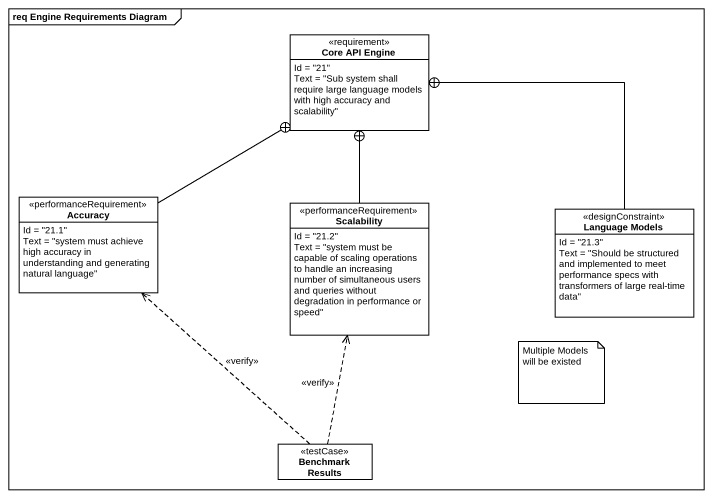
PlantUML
@startuml
mainframe req Engine Requirements Diagram
hide circle
hide empty members
class "Core API Engine" as Core_API_Engine <<requirement>> {
  Id = "21"
  Text = "Sub system shall require large language models with high accuracy and scalability"
}
class Accuracy <<performanceRequirement>> {
  Id = "21.1"
  Text = "system must achieve high accuracy in understanding and generating natural language"
}
class Scalability <<performanceRequirement>> {
  Id = "21.2"
  Text = "system must be capable of scaling operations to handle an increasing number of simultaneous users and queries without degradation in performance or speed"
}
class "Language Models" as Language_Models <<designConstraint>> {
  Id = "21.3"
  Text = "Should be structured and implemented to meet performance specs with transformers of large real-time data"
}
class "Benchmark Results" as Benchmark_Results <<testCase>>
Accuracy -up-+ Core_API_Engine
Scalability -up-+ Core_API_Engine
Language_Models -up-+ Core_API_Engine
Benchmark_Results .up.> Accuracy : <<verify>>
Benchmark_Results .up.> Scalability : <<verify>>
note as N1
  Multiple Models will be existed
end note
@enduml
